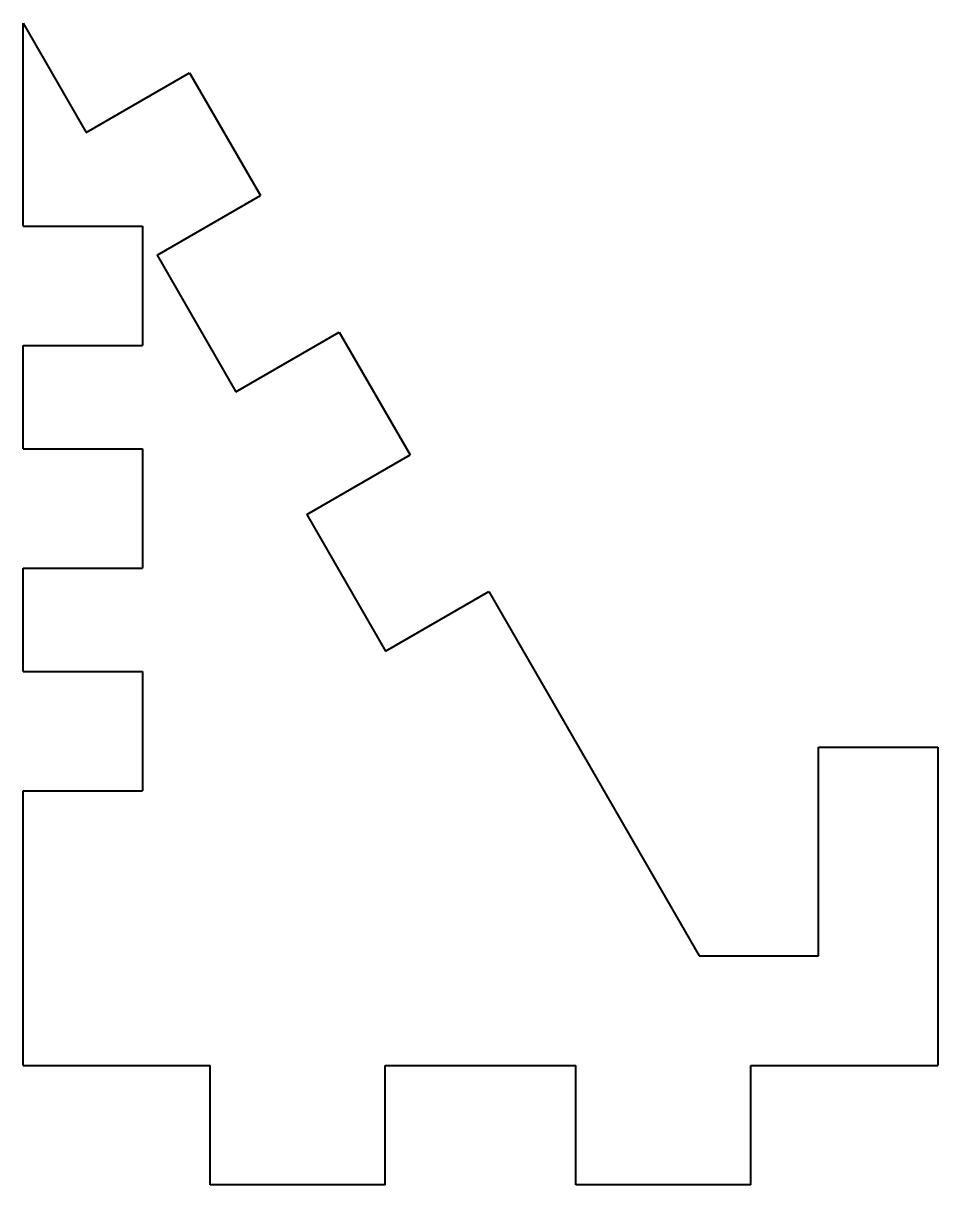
# Model space of a CAD drawing. Header units: inches. Extents: x -0.79 to 0.12, y -0.43 to 0.72.
import ezdxf

# ---------------------------------------------------------------- set-up
doc = ezdxf.new("R2010")
doc.units = ezdxf.units.IN
doc.header["$MEASUREMENT"] = 0
doc.layers.add('Visible', color=7, linetype='Continuous', lineweight=40)

msp = doc.modelspace()

# ---------------------------------------------------------------- linework, layer by layer
at = {"layer": 'Visible'}
for p, q in [((-0.7874, 0.7164), (-0.725, 0.6084)), ((-0.7874, 0.5157), (-0.7874, 0.7164)), ((-0.725, 0.6084), (-0.6228, 0.6674)), ((-0.6228, 0.6674), (-0.5526, 0.5459)), ((-0.6549, 0.4869), (-0.5526, 0.5459)), ((-0.7874, 0.5157), (-0.6693, 0.5157)), ((-0.6693, 0.5157), (-0.6693, 0.3976)), ((-0.6549, 0.4869), (-0.5768, 0.3517)), ((-0.5768, 0.3517), (-0.4746, 0.4107)), ((-0.4746, 0.4107), (-0.4044, 0.2892)), ((-0.7874, 0.3976), (-0.6693, 0.3976)), ((-0.7874, 0.2953), (-0.7874, 0.3976)), ((-0.7874, 0.2953), (-0.6693, 0.2953)), ((-0.6693, 0.2953), (-0.6693, 0.1772)), ((-0.5067, 0.2302), (-0.4044, 0.2892)), ((-0.5067, 0.2302), (-0.4287, 0.095)), ((-0.7874, 0.1772), (-0.6693, 0.1772)), ((-0.7874, 0.0748), (-0.7874, 0.1772)), ((-0.4287, 0.095), (-0.3264, 0.1541)), ((-0.3264, 0.1541), (-0.1181, -0.2066)), ((-0.7874, 0.0748), (-0.6693, 0.0748)), ((-0.6693, 0.0748), (-0.6693, -0.0433)), ((0, 0), (0.1181, 0)), ((0, -0.2066), (0, 0)), ((0.1181, 0), (0.1181, -0.315)), ((-0.7874, -0.0433), (-0.6693, -0.0433)), ((-0.7874, -0.315), (-0.7874, -0.0433)), ((-0.1181, -0.2066), (0, -0.2066)), ((-0.7874, -0.315), (-0.6024, -0.315)), ((-0.6024, -0.4331), (-0.6024, -0.315)), ((-0.4291, -0.4331), (-0.4291, -0.315)), ((-0.4291, -0.315), (-0.2402, -0.315)), ((-0.2402, -0.4331), (-0.2402, -0.315)), ((-0.0669, -0.4331), (-0.0669, -0.315)), ((-0.0669, -0.315), (0.1181, -0.315)), ((-0.4291, -0.4331), (-0.6024, -0.4331)), ((-0.0669, -0.4331), (-0.2402, -0.4331))]:
    msp.add_line(p, q, dxfattribs=at)

doc.saveas('drawing.dxf')
